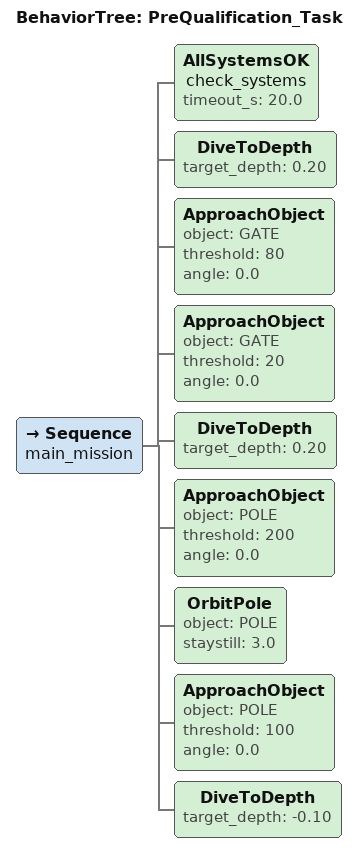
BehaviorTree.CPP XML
<root BTCPP_format="4" main_tree_to_execute="PreQualification_Task">

    <BehaviorTree ID="PreQualification_Task">
        <Sequence name="main_mission">

            <AllSystemsOK name="check_systems" timeout_s="20.0"/>

            <DiveToDepth target_depth="0.20"/>

            <ApproachObject object="GATE" threshold="80" angle="0.0"/>
            <ApproachObject object="GATE" threshold="20" angle="0.0"/>

            <DiveToDepth target_depth="0.20"/>

            <ApproachObject object="POLE" threshold="200" angle="0.0"/>

            <OrbitPole object="POLE" staystill="3.0"/>

            <ApproachObject object="POLE" threshold="100" angle="0.0"/>

            <DiveToDepth target_depth="-0.10"/>

        </Sequence>
    </BehaviorTree>

</root>
